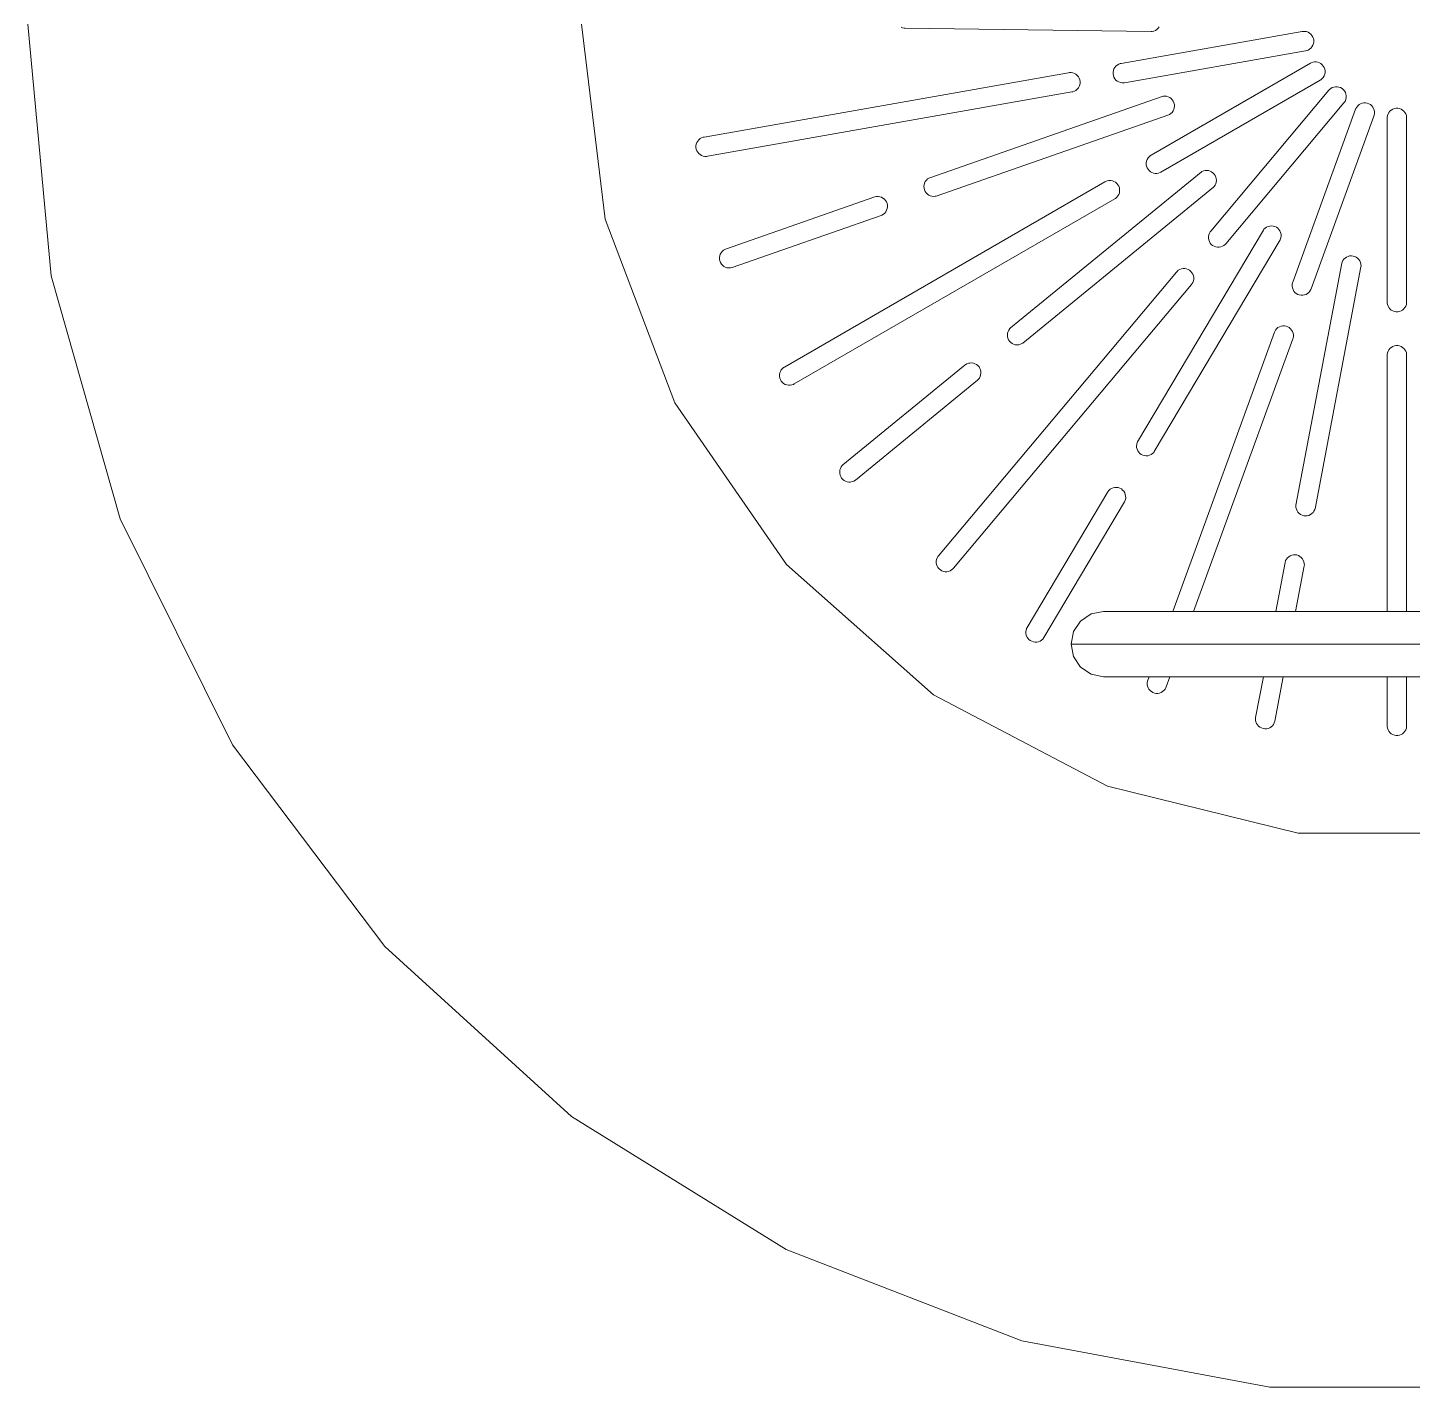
# Model space of a CAD drawing. Header units: millimetres. Extents: x 12228 to 15818, y 15837 to 21284.
# Drawn here: x 13338.8 to 13551.3, y 20088.5 to 20297.1 of the extents above; entities that cross this region are included whole.
import ezdxf

# ---------------------------------------------------------------- set-up
doc = ezdxf.new("R2010")
doc.units = ezdxf.units.MM
doc.header["$LTSCALE"] = 3
for name, color, linetype, lineweight in [('Elementy modelu - Kształty_Nr_pióra__1', 7, 'Continuous', 13), ('Konstrukcja - Stropy_Nr_pióra__1', 7, 'Continuous', 13), ('Konstrukcja - Słupy_Nr_pióra__1', 7, 'Continuous', 13)]:
    doc.layers.add(name, color=color, linetype=linetype, lineweight=lineweight)

msp = doc.modelspace()

# ---------------------------------------------------------------- linework, layer by layer
at = {"layer": 'Elementy modelu - Kształty_Nr_pióra__1', "linetype": 'Continuous'}
for p, q in [((13499.29, 20204.43), (13500.37, 20206.06)), ((13500.37, 20206.06), (13502, 20207.14)), ((13502, 20207.14), (13503.91, 20207.52)), ((13593.91, 20207.52), (13503.91, 20207.52)), ((13498.91, 20202.52), (13499.29, 20204.43)), ((13598.91, 20202.52), (13498.91, 20202.52)), ((13499.29, 20200.61), (13498.91, 20202.52)), ((13500.37, 20198.99), (13499.29, 20200.61)), ((13502, 20197.9), (13500.37, 20198.99)), ((13503.91, 20197.52), (13502, 20197.9)), ((13593.91, 20197.52), (13503.91, 20197.52))]:
    msp.add_line(p, q, dxfattribs=at)
at = {"layer": 'Konstrukcja - Stropy_Nr_pióra__1', "linetype": 'Continuous'}
for p, q in [((13472.83, 20297.18), (13473.06, 20297.07)), ((13473.06, 20297.07), (13473.31, 20297)), ((13473.31, 20297), (13473.46, 20296.98)), ((13473.46, 20296.98), (13511.23, 20296.49)), ((13512.08, 20296.82), (13512.27, 20297)), ((13512.27, 20297), (13512.42, 20297.21)), ((13534.39, 20296.49), (13506.6, 20291.59)), ((13511.23, 20296.49), (13511.37, 20296.5)), ((13511.37, 20296.5), (13511.62, 20296.56)), ((13511.62, 20296.56), (13511.86, 20296.67)), ((13511.86, 20296.67), (13512.08, 20296.82)), ((13534.51, 20296.51), (13534.39, 20296.49)), ((13534.78, 20296.51), (13534.51, 20296.51)), ((13535.04, 20296.47), (13534.78, 20296.51)), ((13535.28, 20296.38), (13535.04, 20296.47)), ((13535.51, 20296.25), (13535.28, 20296.38)), ((13535.71, 20296.08), (13535.51, 20296.25)), ((13535.88, 20295.88), (13535.71, 20296.08)), ((13536.01, 20295.65), (13535.88, 20295.88)), ((13536.1, 20295.4), (13536.01, 20295.65)), ((13536.15, 20295.15), (13536.1, 20295.4)), ((13536.1, 20294.63), (13536.15, 20294.88)), ((13536.15, 20294.88), (13536.15, 20295.15)), ((13507.12, 20288.64), (13534.91, 20293.54)), ((13534.91, 20293.54), (13535.04, 20293.56)), ((13535.04, 20293.56), (13535.28, 20293.65)), ((13535.28, 20293.65), (13535.51, 20293.78)), ((13535.51, 20293.78), (13535.71, 20293.95)), ((13535.71, 20293.95), (13535.88, 20294.15)), ((13535.88, 20294.15), (13536.01, 20294.38)), ((13536.01, 20294.38), (13536.1, 20294.63)), ((13505.41, 20290.51), (13505.36, 20290.25)), ((13505.5, 20290.75), (13505.41, 20290.51)), ((13505.63, 20290.98), (13505.5, 20290.75)), ((13505.8, 20291.18), (13505.63, 20290.98)), ((13506, 20291.35), (13505.8, 20291.18)), ((13506.23, 20291.48), (13506, 20291.35)), ((13506.47, 20291.57), (13506.23, 20291.48)), ((13506.6, 20291.59), (13506.47, 20291.57)), ((13535.64, 20291.63), (13511.21, 20277.52)), ((13535.75, 20291.69), (13535.64, 20291.63)), ((13536, 20291.78), (13535.75, 20291.69)), ((13536.26, 20291.83), (13536, 20291.78)), ((13536.52, 20291.83), (13536.26, 20291.83)), ((13536.78, 20291.78), (13536.52, 20291.83)), ((13537.03, 20291.69), (13536.78, 20291.78)), ((13537.25, 20291.56), (13537.03, 20291.69)), ((13537.45, 20291.39), (13537.25, 20291.56)), ((13537.62, 20291.19), (13537.45, 20291.39)), ((13537.75, 20290.96), (13537.62, 20291.19)), ((13537.84, 20290.72), (13537.75, 20290.96)), ((13537.89, 20290.46), (13537.84, 20290.72)), ((13498.53, 20290.17), (13442.6, 20280.31)), ((13498.66, 20290.19), (13498.53, 20290.17)), ((13498.93, 20290.19), (13498.66, 20290.19)), ((13499.18, 20290.15), (13498.93, 20290.19)), ((13499.43, 20290.06), (13499.18, 20290.15)), ((13499.66, 20289.93), (13499.43, 20290.06)), ((13499.86, 20289.76), (13499.66, 20289.93)), ((13500.03, 20289.56), (13499.86, 20289.76)), ((13500.16, 20289.33), (13500.03, 20289.56)), ((13500.25, 20289.08), (13500.16, 20289.33)), ((13500.29, 20288.82), (13500.25, 20289.08)), ((13500.25, 20288.3), (13500.29, 20288.56)), ((13500.29, 20288.56), (13500.29, 20288.82)), ((13505.36, 20290.25), (13505.36, 20289.98)), ((13505.36, 20289.98), (13505.41, 20289.73)), ((13505.41, 20289.73), (13505.5, 20289.48)), ((13505.5, 20289.48), (13505.63, 20289.25)), ((13505.63, 20289.25), (13505.8, 20289.05)), ((13505.8, 20289.05), (13506, 20288.88)), ((13506, 20288.88), (13506.23, 20288.75)), ((13506.23, 20288.75), (13506.48, 20288.66)), ((13506.48, 20288.66), (13506.73, 20288.62)), ((13506.73, 20288.62), (13507, 20288.62)), ((13507, 20288.62), (13507.12, 20288.64)), ((13512.71, 20274.92), (13537.14, 20289.03)), ((13537.14, 20289.03), (13537.25, 20289.09)), ((13537.25, 20289.09), (13537.45, 20289.26)), ((13537.45, 20289.26), (13537.62, 20289.46)), ((13537.62, 20289.46), (13537.75, 20289.69)), ((13537.75, 20289.69), (13537.84, 20289.94)), ((13537.84, 20289.94), (13537.89, 20290.2)), ((13537.89, 20290.2), (13537.89, 20290.46)), ((13443.12, 20277.35), (13499.05, 20287.22)), ((13512.9, 20286.53), (13477.23, 20274.07)), ((13499.05, 20287.22), (13499.18, 20287.24)), ((13499.18, 20287.24), (13499.43, 20287.33)), ((13499.43, 20287.33), (13499.66, 20287.46)), ((13499.66, 20287.46), (13499.86, 20287.63)), ((13499.86, 20287.63), (13500.03, 20287.83)), ((13500.03, 20287.83), (13500.16, 20288.06)), ((13500.16, 20288.06), (13500.25, 20288.3)), ((13513.04, 20286.56), (13512.9, 20286.53)), ((13513.3, 20286.58), (13513.04, 20286.56)), ((13513.56, 20286.55), (13513.3, 20286.58)), ((13513.81, 20286.48), (13513.56, 20286.55)), ((13514.05, 20286.37), (13513.81, 20286.48)), ((13514.26, 20286.21), (13514.05, 20286.37)), ((13538.48, 20287.48), (13520.35, 20265.87)), ((13538.57, 20287.58), (13538.48, 20287.48)), ((13538.77, 20287.75), (13538.57, 20287.58)), ((13538.99, 20287.88), (13538.77, 20287.75)), ((13539.24, 20287.97), (13538.99, 20287.88)), ((13539.5, 20288.02), (13539.24, 20287.97)), ((13539.76, 20288.02), (13539.5, 20288.02)), ((13540.02, 20287.97), (13539.76, 20288.02)), ((13540.27, 20287.88), (13540.02, 20287.97)), ((13540.49, 20287.75), (13540.27, 20287.88)), ((13540.69, 20287.58), (13540.49, 20287.75)), ((13540.86, 20287.38), (13540.69, 20287.58)), ((13541, 20287.15), (13540.86, 20287.38)), ((13541.08, 20286.91), (13541, 20287.15)), ((13541.13, 20286.65), (13541.08, 20286.91)), ((13541.09, 20286.13), (13541.13, 20286.39)), ((13541.13, 20286.39), (13541.13, 20286.65)), ((13514.44, 20286.03), (13514.26, 20286.21)), ((13514.41, 20284.09), (13514.57, 20284.3)), ((13514.59, 20285.81), (13514.44, 20286.03)), ((13514.57, 20284.3), (13514.68, 20284.54)), ((13514.7, 20285.57), (13514.59, 20285.81)), ((13514.68, 20284.54), (13514.75, 20284.79)), ((13514.76, 20285.31), (13514.7, 20285.57)), ((13514.75, 20284.79), (13514.78, 20285.05)), ((13514.78, 20285.05), (13514.76, 20285.31)), ((13522.65, 20263.94), (13540.78, 20285.55)), ((13542.57, 20284.56), (13532.92, 20258.05)), ((13540.78, 20285.55), (13540.86, 20285.65)), ((13540.86, 20285.65), (13541, 20285.88)), ((13541, 20285.88), (13541.09, 20286.13)), ((13542.61, 20284.68), (13542.57, 20284.56)), ((13542.75, 20284.91), (13542.61, 20284.68)), ((13542.91, 20285.11), (13542.75, 20284.91)), ((13543.12, 20285.28), (13542.91, 20285.11)), ((13543.34, 20285.41), (13543.12, 20285.28)), ((13543.59, 20285.5), (13543.34, 20285.41)), ((13543.85, 20285.55), (13543.59, 20285.5)), ((13544.11, 20285.55), (13543.85, 20285.55)), ((13544.37, 20285.5), (13544.11, 20285.55)), ((13544.62, 20285.41), (13544.37, 20285.5)), ((13544.84, 20285.28), (13544.62, 20285.41)), ((13545.04, 20285.11), (13544.84, 20285.28)), ((13545.21, 20284.91), (13545.04, 20285.11)), ((13545.34, 20284.68), (13545.21, 20284.91)), ((13545.43, 20284.44), (13545.34, 20284.68)), ((13545.48, 20284.18), (13545.43, 20284.44)), ((13545.48, 20283.92), (13545.48, 20284.18)), ((13547.85, 20284.28), (13547.68, 20284.08)), ((13548.05, 20284.45), (13547.85, 20284.28)), ((13548.27, 20284.58), (13548.05, 20284.45)), ((13548.52, 20284.67), (13548.27, 20284.58)), ((13548.78, 20284.71), (13548.52, 20284.67)), ((13549.04, 20284.71), (13548.78, 20284.71)), ((13549.3, 20284.67), (13549.04, 20284.71)), ((13549.55, 20284.58), (13549.3, 20284.67)), ((13549.77, 20284.45), (13549.55, 20284.58)), ((13549.97, 20284.28), (13549.77, 20284.45)), ((13550.14, 20284.08), (13549.97, 20284.28)), ((13478.22, 20271.25), (13513.89, 20283.71)), ((13513.89, 20283.71), (13514, 20283.76)), ((13514, 20283.76), (13514.22, 20283.91)), ((13514.22, 20283.91), (13514.41, 20284.09)), ((13535.74, 20257.03), (13545.39, 20283.53)), ((13545.39, 20283.53), (13545.43, 20283.66)), ((13545.43, 20283.66), (13545.48, 20283.92)), ((13547.46, 20283.6), (13547.41, 20283.34)), ((13547.41, 20283.34), (13547.41, 20283.21)), ((13547.41, 20283.21), (13547.41, 20255)), ((13547.55, 20283.85), (13547.46, 20283.6)), ((13547.68, 20284.08), (13547.55, 20283.85)), ((13550.27, 20283.85), (13550.14, 20284.08)), ((13550.36, 20283.6), (13550.27, 20283.85)), ((13550.41, 20283.34), (13550.36, 20283.6)), ((13550.41, 20283.21), (13550.41, 20283.34)), ((13550.41, 20255), (13550.41, 20283.21)), ((13441.79, 20279.89), (13441.62, 20279.69)), ((13441.99, 20280.06), (13441.79, 20279.89)), ((13442.22, 20280.19), (13441.99, 20280.06)), ((13442.47, 20280.28), (13442.22, 20280.19)), ((13442.6, 20280.31), (13442.47, 20280.28)), ((13441.4, 20279.22), (13441.36, 20278.96)), ((13441.36, 20278.96), (13441.36, 20278.7)), ((13441.36, 20278.7), (13441.4, 20278.44)), ((13441.49, 20279.47), (13441.4, 20279.22)), ((13441.4, 20278.44), (13441.49, 20278.19)), ((13441.62, 20279.69), (13441.49, 20279.47)), ((13441.49, 20278.19), (13441.62, 20277.97)), ((13441.62, 20277.97), (13441.79, 20277.76)), ((13441.79, 20277.76), (13441.99, 20277.6)), ((13441.99, 20277.6), (13442.22, 20277.47)), ((13442.22, 20277.47), (13442.47, 20277.38)), ((13442.47, 20277.38), (13442.73, 20277.33)), ((13442.73, 20277.33), (13442.99, 20277.33)), ((13442.99, 20277.33), (13443.12, 20277.35)), ((13510.5, 20276.61), (13510.46, 20276.35)), ((13510.46, 20276.35), (13510.46, 20276.09)), ((13510.46, 20276.09), (13510.5, 20275.83)), ((13510.59, 20276.86), (13510.5, 20276.61)), ((13510.5, 20275.83), (13510.59, 20275.59)), ((13510.73, 20277.09), (13510.59, 20276.86)), ((13510.89, 20277.29), (13510.73, 20277.09)), ((13511.09, 20277.46), (13510.89, 20277.29)), ((13511.21, 20277.52), (13511.09, 20277.46)), ((13476.55, 20273.47), (13476.44, 20273.24)), ((13476.71, 20273.69), (13476.55, 20273.47)), ((13476.89, 20273.87), (13476.71, 20273.69)), ((13477.11, 20274.02), (13476.89, 20273.87)), ((13477.23, 20274.07), (13477.11, 20274.02)), ((13518.86, 20274.92), (13489.6, 20251.01)), ((13504.23, 20273.49), (13504.11, 20273.42)), ((13504.47, 20273.58), (13504.23, 20273.49)), ((13504.73, 20273.62), (13504.47, 20273.58)), ((13504.99, 20273.62), (13504.73, 20273.62)), ((13505.25, 20273.58), (13504.99, 20273.62)), ((13505.5, 20273.49), (13505.25, 20273.58)), ((13505.73, 20273.36), (13505.5, 20273.49)), ((13510.59, 20275.59), (13510.73, 20275.36)), ((13510.73, 20275.36), (13510.89, 20275.16)), ((13510.89, 20275.16), (13511.1, 20274.99)), ((13511.1, 20274.99), (13511.32, 20274.86)), ((13511.32, 20274.86), (13511.57, 20274.77)), ((13511.57, 20274.77), (13511.83, 20274.72)), ((13511.83, 20274.72), (13512.09, 20274.72)), ((13512.09, 20274.72), (13512.35, 20274.77)), ((13512.35, 20274.77), (13512.6, 20274.86)), ((13512.6, 20274.86), (13512.71, 20274.92)), ((13518.97, 20275), (13518.86, 20274.92)), ((13519.21, 20275.1), (13518.97, 20275)), ((13519.47, 20275.17), (13519.21, 20275.1)), ((13519.73, 20275.18), (13519.47, 20275.17)), ((13519.99, 20275.16), (13519.73, 20275.18)), ((13520.24, 20275.08), (13519.99, 20275.16)), ((13520.48, 20274.97), (13520.24, 20275.08)), ((13520.69, 20274.82), (13520.48, 20274.97)), ((13520.87, 20274.63), (13520.69, 20274.82)), ((13521.02, 20274.41), (13520.87, 20274.63)), ((13521.13, 20274.17), (13521.02, 20274.41)), ((13521.19, 20273.92), (13521.13, 20274.17)), ((13521.18, 20273.39), (13521.21, 20273.65)), ((13521.21, 20273.65), (13521.19, 20273.92)), ((13504.11, 20273.42), (13454.92, 20245.02)), ((13476.36, 20272.98), (13476.34, 20272.72)), ((13476.34, 20272.72), (13476.36, 20272.46)), ((13476.44, 20273.24), (13476.36, 20272.98)), ((13476.36, 20272.46), (13476.42, 20272.21)), ((13476.42, 20272.21), (13476.53, 20271.97)), ((13476.53, 20271.97), (13476.67, 20271.75)), ((13476.67, 20271.75), (13476.86, 20271.56)), ((13476.86, 20271.56), (13477.07, 20271.41)), ((13477.07, 20271.41), (13477.3, 20271.29)), ((13491.49, 20248.69), (13520.75, 20272.6)), ((13505.93, 20273.19), (13505.73, 20273.36)), ((13506.09, 20272.99), (13505.93, 20273.19)), ((13506.23, 20272.76), (13506.09, 20272.99)), ((13506.09, 20271.26), (13506.23, 20271.49)), ((13506.32, 20272.51), (13506.23, 20272.76)), ((13506.23, 20271.49), (13506.32, 20271.73)), ((13506.36, 20272.26), (13506.32, 20272.51)), ((13506.32, 20271.73), (13506.36, 20271.99)), ((13506.36, 20271.99), (13506.36, 20272.26)), ((13520.75, 20272.6), (13520.84, 20272.69)), ((13520.84, 20272.69), (13521, 20272.9)), ((13521, 20272.9), (13521.11, 20273.14)), ((13521.11, 20273.14), (13521.18, 20273.39)), ((13468.79, 20271.12), (13445.91, 20263.12)), ((13456.42, 20242.43), (13505.61, 20270.83)), ((13469.05, 20271.18), (13468.79, 20271.12)), ((13469.31, 20271.18), (13469.05, 20271.18)), ((13469.57, 20271.15), (13469.31, 20271.18)), ((13469.82, 20271.06), (13469.57, 20271.15)), ((13470.05, 20270.94), (13469.82, 20271.06)), ((13470.26, 20270.78), (13470.05, 20270.94)), ((13470.43, 20270.58), (13470.26, 20270.78)), ((13470.57, 20270.36), (13470.43, 20270.58)), ((13470.67, 20270.11), (13470.57, 20270.36)), ((13470.61, 20269.08), (13470.69, 20269.33)), ((13470.72, 20269.86), (13470.67, 20270.11)), ((13470.69, 20269.33), (13470.73, 20269.59)), ((13470.73, 20269.59), (13470.72, 20269.86)), ((13477.3, 20271.29), (13477.56, 20271.22)), ((13477.56, 20271.22), (13477.82, 20271.19)), ((13477.82, 20271.19), (13478.08, 20271.21)), ((13478.08, 20271.21), (13478.22, 20271.25)), ((13505.61, 20270.83), (13505.73, 20270.89)), ((13505.73, 20270.89), (13505.93, 20271.06)), ((13505.93, 20271.06), (13506.09, 20271.26)), ((13446.9, 20260.29), (13469.78, 20268.29)), ((13469.78, 20268.29), (13469.9, 20268.34)), ((13469.9, 20268.34), (13470.12, 20268.47)), ((13470.12, 20268.47), (13470.32, 20268.65)), ((13470.32, 20268.65), (13470.48, 20268.85)), ((13470.48, 20268.85), (13470.61, 20269.08)), ((13528.43, 20266.04), (13509.11, 20233.57)), ((13520.04, 20265.3), (13520, 20265.04)), ((13520, 20265.04), (13520, 20264.78)), ((13520.13, 20265.54), (13520.04, 20265.3)), ((13520.26, 20265.77), (13520.13, 20265.54)), ((13520.35, 20265.87), (13520.26, 20265.77)), ((13528.51, 20266.15), (13528.43, 20266.04)), ((13528.7, 20266.34), (13528.51, 20266.15)), ((13528.92, 20266.48), (13528.7, 20266.34)), ((13529.16, 20266.59), (13528.92, 20266.48)), ((13529.41, 20266.65), (13529.16, 20266.59)), ((13529.67, 20266.67), (13529.41, 20266.65)), ((13529.93, 20266.65), (13529.67, 20266.67)), ((13530.19, 20266.57), (13529.93, 20266.65)), ((13530.42, 20266.46), (13530.19, 20266.57)), ((13530.63, 20266.3), (13530.42, 20266.46)), ((13530.82, 20266.12), (13530.63, 20266.3)), ((13530.96, 20265.9), (13530.82, 20266.12)), ((13531.07, 20265.66), (13530.96, 20265.9)), ((13531.13, 20265.4), (13531.07, 20265.66)), ((13531.12, 20264.88), (13531.15, 20265.14)), ((13531.15, 20265.14), (13531.13, 20265.4)), ((13445.56, 20262.93), (13445.37, 20262.76)), ((13445.79, 20263.07), (13445.56, 20262.93)), ((13445.91, 20263.12), (13445.79, 20263.07)), ((13511.68, 20232.04), (13531, 20264.51)), ((13520, 20264.78), (13520.04, 20264.52)), ((13520.04, 20264.52), (13520.13, 20264.27)), ((13520.13, 20264.27), (13520.26, 20264.04)), ((13520.26, 20264.04), (13520.43, 20263.84)), ((13520.43, 20263.84), (13520.63, 20263.67)), ((13520.63, 20263.67), (13520.86, 20263.54)), ((13520.86, 20263.54), (13521.11, 20263.45)), ((13521.11, 20263.45), (13521.37, 20263.41)), ((13521.37, 20263.41), (13521.63, 20263.41)), ((13521.63, 20263.41), (13521.89, 20263.45)), ((13521.89, 20263.45), (13522.13, 20263.54)), ((13522.13, 20263.54), (13522.36, 20263.67)), ((13522.36, 20263.67), (13522.56, 20263.84)), ((13522.56, 20263.84), (13522.65, 20263.94)), ((13531, 20264.51), (13531.05, 20264.63)), ((13531.05, 20264.63), (13531.12, 20264.88)), ((13445, 20262.07), (13444.96, 20261.81)), ((13444.96, 20261.81), (13444.96, 20261.55)), ((13444.96, 20261.55), (13445.02, 20261.29)), ((13445.08, 20262.32), (13445, 20262.07)), ((13445.02, 20261.29), (13445.11, 20261.05)), ((13445.2, 20262.55), (13445.08, 20262.32)), ((13445.11, 20261.05), (13445.25, 20260.82)), ((13445.37, 20262.76), (13445.2, 20262.55)), ((13445.25, 20260.82), (13445.43, 20260.63)), ((13540.45, 20260.97), (13533.41, 20223.85)), ((13540.49, 20261.11), (13540.45, 20260.97)), ((13540.61, 20261.34), (13540.49, 20261.11)), ((13540.76, 20261.56), (13540.61, 20261.34)), ((13540.95, 20261.74), (13540.76, 20261.56)), ((13541.17, 20261.89), (13540.95, 20261.74)), ((13541.41, 20261.99), (13541.17, 20261.89)), ((13541.66, 20262.06), (13541.41, 20261.99)), ((13541.92, 20262.08), (13541.66, 20262.06)), ((13542.19, 20262.05), (13541.92, 20262.08)), ((13542.44, 20261.98), (13542.19, 20262.05)), ((13542.67, 20261.86), (13542.44, 20261.98)), ((13542.89, 20261.71), (13542.67, 20261.86)), ((13543.07, 20261.52), (13542.89, 20261.71)), ((13543.22, 20261.3), (13543.07, 20261.52)), ((13543.32, 20261.06), (13543.22, 20261.3)), ((13543.39, 20260.81), (13543.32, 20261.06)), ((13543.41, 20260.54), (13543.39, 20260.81)), ((13445.43, 20260.63), (13445.63, 20260.46)), ((13445.63, 20260.46), (13445.86, 20260.34)), ((13445.86, 20260.34), (13446.11, 20260.26)), ((13446.11, 20260.26), (13446.37, 20260.22)), ((13446.37, 20260.22), (13446.63, 20260.23)), ((13446.63, 20260.23), (13446.9, 20260.29)), ((13515.08, 20259.59), (13478.57, 20216.08)), ((13515.17, 20259.69), (13515.08, 20259.59)), ((13515.37, 20259.86), (13515.17, 20259.69)), ((13515.59, 20259.99), (13515.37, 20259.86)), ((13515.84, 20260.08), (13515.59, 20259.99)), ((13516.1, 20260.13), (13515.84, 20260.08)), ((13516.36, 20260.13), (13516.1, 20260.13)), ((13516.62, 20260.08), (13516.36, 20260.13)), ((13516.87, 20259.99), (13516.62, 20260.08)), ((13517.09, 20259.86), (13516.87, 20259.99)), ((13517.29, 20259.69), (13517.09, 20259.86)), ((13517.46, 20259.49), (13517.29, 20259.69)), ((13517.59, 20259.27), (13517.46, 20259.49)), ((13517.68, 20259.02), (13517.59, 20259.27)), ((13517.73, 20258.76), (13517.68, 20259.02)), ((13517.73, 20258.5), (13517.73, 20258.76)), ((13536.35, 20223.29), (13543.39, 20260.41)), ((13543.39, 20260.41), (13543.41, 20260.54)), ((13480.87, 20214.15), (13517.38, 20257.67)), ((13517.38, 20257.67), (13517.46, 20257.77)), ((13517.46, 20257.77), (13517.59, 20257.99)), ((13517.59, 20257.99), (13517.68, 20258.24)), ((13517.68, 20258.24), (13517.73, 20258.5)), ((13532.88, 20257.93), (13532.83, 20257.67)), ((13532.83, 20257.67), (13532.83, 20257.41)), ((13532.83, 20257.41), (13532.88, 20257.15)), ((13532.92, 20258.05), (13532.88, 20257.93)), ((13532.88, 20257.15), (13532.97, 20256.9)), ((13532.97, 20256.9), (13533.1, 20256.67)), ((13533.1, 20256.67), (13533.27, 20256.47)), ((13533.27, 20256.47), (13533.47, 20256.31)), ((13535.19, 20256.31), (13535.4, 20256.47)), ((13535.4, 20256.47), (13535.56, 20256.68)), ((13535.56, 20256.68), (13535.7, 20256.9)), ((13535.7, 20256.9), (13535.74, 20257.03)), ((13533.47, 20256.31), (13533.69, 20256.17)), ((13533.69, 20256.17), (13533.94, 20256.08)), ((13533.94, 20256.08), (13534.2, 20256.04)), ((13534.2, 20256.04), (13534.46, 20256.04)), ((13534.46, 20256.04), (13534.72, 20256.08)), ((13534.72, 20256.08), (13534.97, 20256.17)), ((13534.97, 20256.17), (13535.19, 20256.31)), ((13547.41, 20255), (13547.41, 20254.87)), ((13547.41, 20254.87), (13547.46, 20254.61)), ((13547.46, 20254.61), (13547.55, 20254.37)), ((13547.55, 20254.37), (13547.68, 20254.14)), ((13550.14, 20254.14), (13550.28, 20254.37)), ((13550.28, 20254.37), (13550.36, 20254.61)), ((13550.36, 20254.61), (13550.41, 20254.87)), ((13550.41, 20254.87), (13550.41, 20255)), ((13547.68, 20254.14), (13547.85, 20253.94)), ((13547.85, 20253.94), (13548.05, 20253.77)), ((13548.05, 20253.77), (13548.27, 20253.64)), ((13548.27, 20253.64), (13548.52, 20253.55)), ((13548.52, 20253.55), (13548.78, 20253.5)), ((13548.78, 20253.5), (13549.04, 20253.5)), ((13549.04, 20253.5), (13549.3, 20253.55)), ((13549.3, 20253.55), (13549.55, 20253.64)), ((13549.55, 20253.64), (13549.77, 20253.77)), ((13549.77, 20253.77), (13549.98, 20253.94)), ((13549.98, 20253.94), (13550.14, 20254.14)), ((13489.17, 20250.21), (13489.14, 20249.95)), ((13489.24, 20250.47), (13489.17, 20250.21)), ((13489.35, 20250.7), (13489.24, 20250.47)), ((13489.51, 20250.92), (13489.35, 20250.7)), ((13489.6, 20251.01), (13489.51, 20250.92)), ((13530.12, 20250.35), (13514.53, 20207.52)), ((13530.16, 20250.47), (13530.12, 20250.35)), ((13530.29, 20250.7), (13530.16, 20250.47)), ((13530.46, 20250.9), (13530.29, 20250.7)), ((13530.66, 20251.07), (13530.46, 20250.9)), ((13530.89, 20251.2), (13530.66, 20251.07)), ((13531.14, 20251.29), (13530.89, 20251.2)), ((13531.4, 20251.34), (13531.14, 20251.29)), ((13531.66, 20251.34), (13531.4, 20251.34)), ((13531.92, 20251.29), (13531.66, 20251.34)), ((13532.16, 20251.2), (13531.92, 20251.29)), ((13532.39, 20251.07), (13532.16, 20251.2)), ((13532.59, 20250.9), (13532.39, 20251.07)), ((13532.76, 20250.7), (13532.59, 20250.9)), ((13532.89, 20250.47), (13532.76, 20250.7)), ((13532.98, 20250.23), (13532.89, 20250.47)), ((13533.03, 20249.97), (13532.98, 20250.23)), ((13489.14, 20249.95), (13489.16, 20249.69)), ((13489.16, 20249.69), (13489.22, 20249.44)), ((13489.22, 20249.44), (13489.33, 20249.2)), ((13489.33, 20249.2), (13489.47, 20248.98)), ((13489.47, 20248.98), (13489.66, 20248.79)), ((13489.66, 20248.79), (13489.87, 20248.64)), ((13489.87, 20248.64), (13490.1, 20248.52)), ((13490.1, 20248.52), (13490.36, 20248.45)), ((13490.36, 20248.45), (13490.62, 20248.42)), ((13490.62, 20248.42), (13490.88, 20248.44)), ((13490.88, 20248.44), (13491.13, 20248.51)), ((13491.13, 20248.51), (13491.37, 20248.61)), ((13491.37, 20248.61), (13491.49, 20248.69)), ((13517.72, 20207.52), (13532.94, 20249.33)), ((13532.94, 20249.33), (13532.98, 20249.45)), ((13532.98, 20249.45), (13533.03, 20249.71)), ((13533.03, 20249.71), (13533.03, 20249.97)), ((13548.05, 20248.04), (13547.85, 20247.87)), ((13548.27, 20248.17), (13548.05, 20248.04)), ((13548.52, 20248.26), (13548.27, 20248.17)), ((13548.78, 20248.31), (13548.52, 20248.26)), ((13549.04, 20248.31), (13548.78, 20248.31)), ((13549.3, 20248.26), (13549.04, 20248.31)), ((13549.55, 20248.17), (13549.3, 20248.26)), ((13549.77, 20248.04), (13549.55, 20248.17)), ((13549.97, 20247.87), (13549.77, 20248.04)), ((13547.46, 20247.2), (13547.41, 20246.94)), ((13547.41, 20246.94), (13547.41, 20246.81)), ((13547.41, 20246.81), (13547.41, 20207.52)), ((13547.55, 20247.44), (13547.46, 20247.2)), ((13547.68, 20247.67), (13547.55, 20247.44)), ((13547.85, 20247.87), (13547.68, 20247.67)), ((13550.14, 20247.67), (13549.97, 20247.87)), ((13550.27, 20247.44), (13550.14, 20247.67)), ((13550.36, 20247.2), (13550.27, 20247.44)), ((13550.41, 20246.94), (13550.36, 20247.2)), ((13550.41, 20246.81), (13550.41, 20246.94)), ((13550.41, 20207.52), (13550.41, 20246.81)), ((13454.22, 20244.11), (13454.17, 20243.86)), ((13454.17, 20243.86), (13454.17, 20243.59)), ((13454.31, 20244.36), (13454.22, 20244.11)), ((13454.44, 20244.59), (13454.31, 20244.36)), ((13454.61, 20244.79), (13454.44, 20244.59)), ((13454.81, 20244.96), (13454.61, 20244.79)), ((13454.92, 20245.02), (13454.81, 20244.96)), ((13482.68, 20245.35), (13463.91, 20230)), ((13482.9, 20245.49), (13482.68, 20245.35)), ((13483.15, 20245.59), (13482.9, 20245.49)), ((13483.4, 20245.64), (13483.15, 20245.59)), ((13483.67, 20245.65), (13483.4, 20245.64)), ((13483.93, 20245.61), (13483.67, 20245.65)), ((13484.17, 20245.53), (13483.93, 20245.61)), ((13484.41, 20245.4), (13484.17, 20245.53)), ((13484.61, 20245.24), (13484.41, 20245.4)), ((13484.79, 20245.04), (13484.61, 20245.24)), ((13484.92, 20244.82), (13484.79, 20245.04)), ((13485.02, 20244.58), (13484.92, 20244.82)), ((13484.96, 20243.55), (13485.04, 20243.8)), ((13485.07, 20244.32), (13485.02, 20244.58)), ((13485.04, 20243.8), (13485.08, 20244.06)), ((13485.08, 20244.06), (13485.07, 20244.32)), ((13454.17, 20243.59), (13454.22, 20243.33)), ((13454.22, 20243.33), (13454.31, 20243.09)), ((13454.31, 20243.09), (13454.44, 20242.86)), ((13454.44, 20242.86), (13454.61, 20242.66)), ((13454.61, 20242.66), (13454.81, 20242.49)), ((13454.81, 20242.49), (13455.04, 20242.36)), ((13455.04, 20242.36), (13455.28, 20242.27)), ((13455.28, 20242.27), (13455.54, 20242.22)), ((13455.54, 20242.22), (13455.8, 20242.22)), ((13455.8, 20242.22), (13456.06, 20242.27)), ((13456.06, 20242.27), (13456.31, 20242.36)), ((13456.31, 20242.36), (13456.42, 20242.43)), ((13465.81, 20227.68), (13484.57, 20243.03)), ((13484.57, 20243.03), (13484.67, 20243.11)), ((13484.67, 20243.11), (13484.84, 20243.32)), ((13484.84, 20243.32), (13484.96, 20243.55)), ((13508.98, 20233.2), (13508.96, 20232.94)), ((13509.05, 20233.45), (13508.98, 20233.2)), ((13509.11, 20233.57), (13509.05, 20233.45)), ((13508.96, 20232.94), (13508.97, 20232.67)), ((13508.97, 20232.67), (13509.04, 20232.42)), ((13509.04, 20232.42), (13509.14, 20232.18)), ((13509.14, 20232.18), (13509.29, 20231.96)), ((13509.29, 20231.96), (13509.47, 20231.77)), ((13509.47, 20231.77), (13509.69, 20231.62)), ((13509.69, 20231.62), (13509.92, 20231.5)), ((13509.92, 20231.5), (13510.17, 20231.43)), ((13510.17, 20231.43), (13510.44, 20231.4)), ((13510.44, 20231.4), (13510.7, 20231.42)), ((13510.7, 20231.42), (13510.95, 20231.49)), ((13510.95, 20231.49), (13511.19, 20231.59)), ((13511.19, 20231.59), (13511.41, 20231.74)), ((13511.41, 20231.74), (13511.6, 20231.92)), ((13511.6, 20231.92), (13511.68, 20232.04)), ((13463.44, 20229.23), (13463.41, 20228.97)), ((13463.41, 20228.97), (13463.41, 20228.71)), ((13463.53, 20229.48), (13463.44, 20229.23)), ((13463.65, 20229.71), (13463.53, 20229.48)), ((13463.81, 20229.91), (13463.65, 20229.71)), ((13463.91, 20230), (13463.81, 20229.91)), ((13463.41, 20228.71), (13463.47, 20228.45)), ((13463.47, 20228.45), (13463.56, 20228.21)), ((13463.56, 20228.21), (13463.7, 20227.98)), ((13463.7, 20227.98), (13463.87, 20227.79)), ((13463.87, 20227.79), (13464.08, 20227.62)), ((13464.08, 20227.62), (13464.31, 20227.5)), ((13464.31, 20227.5), (13464.56, 20227.42)), ((13464.56, 20227.42), (13464.82, 20227.38)), ((13464.82, 20227.38), (13465.08, 20227.38)), ((13465.08, 20227.38), (13465.34, 20227.44)), ((13465.34, 20227.44), (13465.58, 20227.53)), ((13465.58, 20227.53), (13465.81, 20227.68)), ((13504.54, 20225.88), (13492.16, 20205.04)), ((13504.7, 20226.09), (13504.54, 20225.88)), ((13504.9, 20226.27), (13504.7, 20226.09)), ((13505.12, 20226.41), (13504.9, 20226.27)), ((13505.37, 20226.5), (13505.12, 20226.41)), ((13505.62, 20226.56), (13505.37, 20226.5)), ((13505.89, 20226.56), (13505.62, 20226.56)), ((13506.15, 20226.52), (13505.89, 20226.56)), ((13506.4, 20226.44), (13506.15, 20226.52)), ((13506.63, 20226.32), (13506.4, 20226.44)), ((13506.83, 20226.15), (13506.63, 20226.32)), ((13507.01, 20225.96), (13506.83, 20226.15)), ((13507.14, 20225.73), (13507.01, 20225.96)), ((13507.24, 20225.49), (13507.14, 20225.73)), ((13507.18, 20224.46), (13507.26, 20224.71)), ((13507.29, 20225.23), (13507.24, 20225.49)), ((13507.26, 20224.71), (13507.3, 20224.97)), ((13507.3, 20224.97), (13507.29, 20225.23)), ((13494.73, 20203.51), (13507.12, 20224.35)), ((13507.12, 20224.35), (13507.18, 20224.46)), ((13533.41, 20223.85), (13533.4, 20223.72)), ((13533.4, 20223.72), (13533.42, 20223.46)), ((13533.42, 20223.46), (13533.48, 20223.2)), ((13533.48, 20223.2), (13533.59, 20222.97)), ((13533.59, 20222.97), (13533.73, 20222.75)), ((13533.73, 20222.75), (13533.92, 20222.56)), ((13533.92, 20222.56), (13534.13, 20222.4)), ((13535.63, 20222.38), (13535.85, 20222.53)), ((13535.85, 20222.53), (13536.04, 20222.71)), ((13536.04, 20222.71), (13536.19, 20222.92)), ((13536.19, 20222.92), (13536.31, 20223.16)), ((13536.31, 20223.16), (13536.35, 20223.29)), ((13534.13, 20222.4), (13534.36, 20222.29)), ((13534.36, 20222.29), (13534.62, 20222.22)), ((13534.62, 20222.22), (13534.88, 20222.19)), ((13534.88, 20222.19), (13535.14, 20222.21)), ((13535.14, 20222.21), (13535.39, 20222.27)), ((13535.39, 20222.27), (13535.63, 20222.38)), ((13532.78, 20216.17), (13532.53, 20216.07)), ((13533.03, 20216.22), (13532.78, 20216.17)), ((13533.3, 20216.23), (13533.03, 20216.22)), ((13533.56, 20216.19), (13533.3, 20216.23)), ((13533.8, 20216.11), (13533.56, 20216.19)), ((13534.04, 20215.98), (13533.8, 20216.11)), ((13478.27, 20215.51), (13478.22, 20215.25)), ((13478.22, 20215.25), (13478.22, 20214.99)), ((13478.22, 20214.99), (13478.27, 20214.73)), ((13478.35, 20215.76), (13478.27, 20215.51)), ((13478.27, 20214.73), (13478.35, 20214.48)), ((13478.49, 20215.98), (13478.35, 20215.76)), ((13478.35, 20214.48), (13478.49, 20214.26)), ((13478.57, 20216.08), (13478.49, 20215.98)), ((13478.49, 20214.26), (13478.65, 20214.05)), ((13478.65, 20214.05), (13478.86, 20213.89)), ((13480.58, 20213.89), (13480.78, 20214.05)), ((13480.78, 20214.05), (13480.87, 20214.15)), ((13531.75, 20215.06), (13530.32, 20207.52)), ((13531.83, 20215.32), (13531.75, 20215.06)), ((13531.95, 20215.55), (13531.83, 20215.32)), ((13532.11, 20215.76), (13531.95, 20215.55)), ((13532.31, 20215.93), (13532.11, 20215.76)), ((13532.53, 20216.07), (13532.31, 20215.93)), ((13533.37, 20207.52), (13534.69, 20214.51)), ((13534.24, 20215.82), (13534.04, 20215.98)), ((13534.42, 20215.62), (13534.24, 20215.82)), ((13534.55, 20215.4), (13534.42, 20215.62)), ((13534.65, 20215.16), (13534.55, 20215.4)), ((13534.7, 20214.9), (13534.65, 20215.16)), ((13534.69, 20214.51), (13534.71, 20214.64)), ((13534.71, 20214.64), (13534.7, 20214.9)), ((13478.86, 20213.89), (13479.08, 20213.75)), ((13479.08, 20213.75), (13479.33, 20213.66)), ((13479.33, 20213.66), (13479.59, 20213.62)), ((13479.59, 20213.62), (13479.85, 20213.62)), ((13479.85, 20213.62), (13480.11, 20213.66)), ((13480.11, 20213.66), (13480.36, 20213.75)), ((13480.36, 20213.75), (13480.58, 20213.89)), ((13492.01, 20204.68), (13491.97, 20204.42)), ((13491.97, 20204.42), (13491.98, 20204.16)), ((13491.98, 20204.16), (13492.03, 20203.9)), ((13492.09, 20204.93), (13492.01, 20204.68)), ((13492.03, 20203.9), (13492.13, 20203.65)), ((13492.16, 20205.04), (13492.09, 20204.93)), ((13492.13, 20203.65), (13492.27, 20203.43)), ((13492.27, 20203.43), (13492.44, 20203.23)), ((13494.57, 20203.3), (13494.73, 20203.51)), ((13492.44, 20203.23), (13492.65, 20203.07)), ((13492.65, 20203.07), (13492.88, 20202.95)), ((13492.88, 20202.95), (13493.13, 20202.86)), ((13493.13, 20202.86), (13493.39, 20202.83)), ((13493.39, 20202.83), (13493.65, 20202.83)), ((13493.65, 20202.83), (13493.91, 20202.89)), ((13493.91, 20202.89), (13494.15, 20202.98)), ((13494.15, 20202.98), (13494.38, 20203.12)), ((13494.38, 20203.12), (13494.57, 20203.3)), ((13510.89, 20197.52), (13510.69, 20196.98)), ((13513.51, 20195.95), (13514.08, 20197.52)), ((13528.42, 20197.52), (13527.23, 20191.25)), ((13530.18, 20190.69), (13531.47, 20197.52)), ((13547.41, 20197.52), (13547.41, 20190.01)), ((13550.41, 20190.01), (13550.41, 20197.52)), ((13510.65, 20196.85), (13510.6, 20196.59)), ((13510.6, 20196.59), (13510.6, 20196.33)), ((13510.6, 20196.33), (13510.65, 20196.07)), ((13510.69, 20196.98), (13510.65, 20196.85)), ((13510.65, 20196.07), (13510.74, 20195.83)), ((13510.74, 20195.83), (13510.87, 20195.6)), ((13510.87, 20195.6), (13511.04, 20195.4)), ((13511.04, 20195.4), (13511.24, 20195.23)), ((13511.24, 20195.23), (13511.46, 20195.1)), ((13511.46, 20195.1), (13511.71, 20195.01)), ((13511.71, 20195.01), (13511.97, 20194.96)), ((13511.97, 20194.96), (13512.23, 20194.96)), ((13512.23, 20194.96), (13512.49, 20195.01)), ((13512.49, 20195.01), (13512.74, 20195.1)), ((13512.74, 20195.1), (13512.96, 20195.23)), ((13512.96, 20195.23), (13513.17, 20195.4)), ((13513.17, 20195.4), (13513.33, 20195.6)), ((13513.33, 20195.6), (13513.47, 20195.83)), ((13513.47, 20195.83), (13513.51, 20195.95)), ((13527.23, 20191.25), (13527.22, 20191.12)), ((13527.22, 20191.12), (13527.22, 20190.86)), ((13527.22, 20190.86), (13527.28, 20190.6)), ((13530.1, 20190.43), (13530.18, 20190.69)), ((13527.28, 20190.6), (13527.37, 20190.36)), ((13527.37, 20190.36), (13527.51, 20190.13)), ((13527.51, 20190.13), (13527.68, 20189.94)), ((13527.68, 20189.94), (13527.89, 20189.77)), ((13527.89, 20189.77), (13528.12, 20189.65)), ((13528.12, 20189.65), (13528.37, 20189.57)), ((13528.37, 20189.57), (13528.63, 20189.53)), ((13528.63, 20189.53), (13528.89, 20189.53)), ((13528.89, 20189.53), (13529.15, 20189.59)), ((13529.15, 20189.59), (13529.39, 20189.68)), ((13529.39, 20189.68), (13529.62, 20189.82)), ((13529.62, 20189.82), (13529.81, 20190)), ((13529.81, 20190), (13529.98, 20190.2)), ((13529.98, 20190.2), (13530.1, 20190.43)), ((13547.41, 20190.01), (13547.41, 20189.88)), ((13547.41, 20189.88), (13547.46, 20189.62)), ((13547.46, 20189.62), (13547.55, 20189.37)), ((13547.55, 20189.37), (13547.68, 20189.14)), ((13547.68, 20189.14), (13547.85, 20188.94)), ((13547.85, 20188.94), (13548.05, 20188.77)), ((13548.05, 20188.77), (13548.27, 20188.64)), ((13548.27, 20188.64), (13548.52, 20188.55)), ((13548.52, 20188.55), (13548.78, 20188.51)), ((13548.78, 20188.51), (13549.04, 20188.51)), ((13549.04, 20188.51), (13549.3, 20188.55)), ((13549.3, 20188.55), (13549.55, 20188.64)), ((13549.55, 20188.64), (13549.77, 20188.77)), ((13549.77, 20188.77), (13549.97, 20188.94)), ((13549.97, 20188.94), (13550.14, 20189.14)), ((13550.14, 20189.14), (13550.27, 20189.37)), ((13550.27, 20189.37), (13550.36, 20189.62)), ((13550.36, 20189.62), (13550.41, 20189.88)), ((13550.41, 20189.88), (13550.41, 20190.01))]:
    msp.add_line(p, q, dxfattribs=at)
at = {"layer": 'Konstrukcja - Słupy_Nr_pióra__1', "linetype": 'Continuous'}
for p, q in [((13338.81, 20297.61), (13342.39, 20259.03)), ((13427.44, 20267.7), (13423.81, 20297.61)), ((13438.13, 20239.52), (13427.44, 20267.7)), ((13342.39, 20259.03), (13352.99, 20221.75)), ((13455.25, 20214.72), (13438.13, 20239.52)), ((13352.99, 20221.75), (13370.26, 20187.06)), ((13477.8, 20194.74), (13455.25, 20214.72)), ((13504.48, 20180.74), (13477.8, 20194.74)), ((13370.26, 20187.06), (13393.62, 20156.14)), ((13533.74, 20173.53), (13504.48, 20180.74)), ((13563.88, 20173.53), (13533.74, 20173.53)), ((13393.62, 20156.14), (13422.26, 20130.03)), ((13422.26, 20130.03), (13455.21, 20109.63)), ((13455.21, 20109.63), (13491.34, 20095.63)), ((13491.34, 20095.63), (13529.43, 20088.51)), ((13529.43, 20088.51), (13568.19, 20088.51))]:
    msp.add_line(p, q, dxfattribs=at)

doc.saveas('drawing.dxf')
